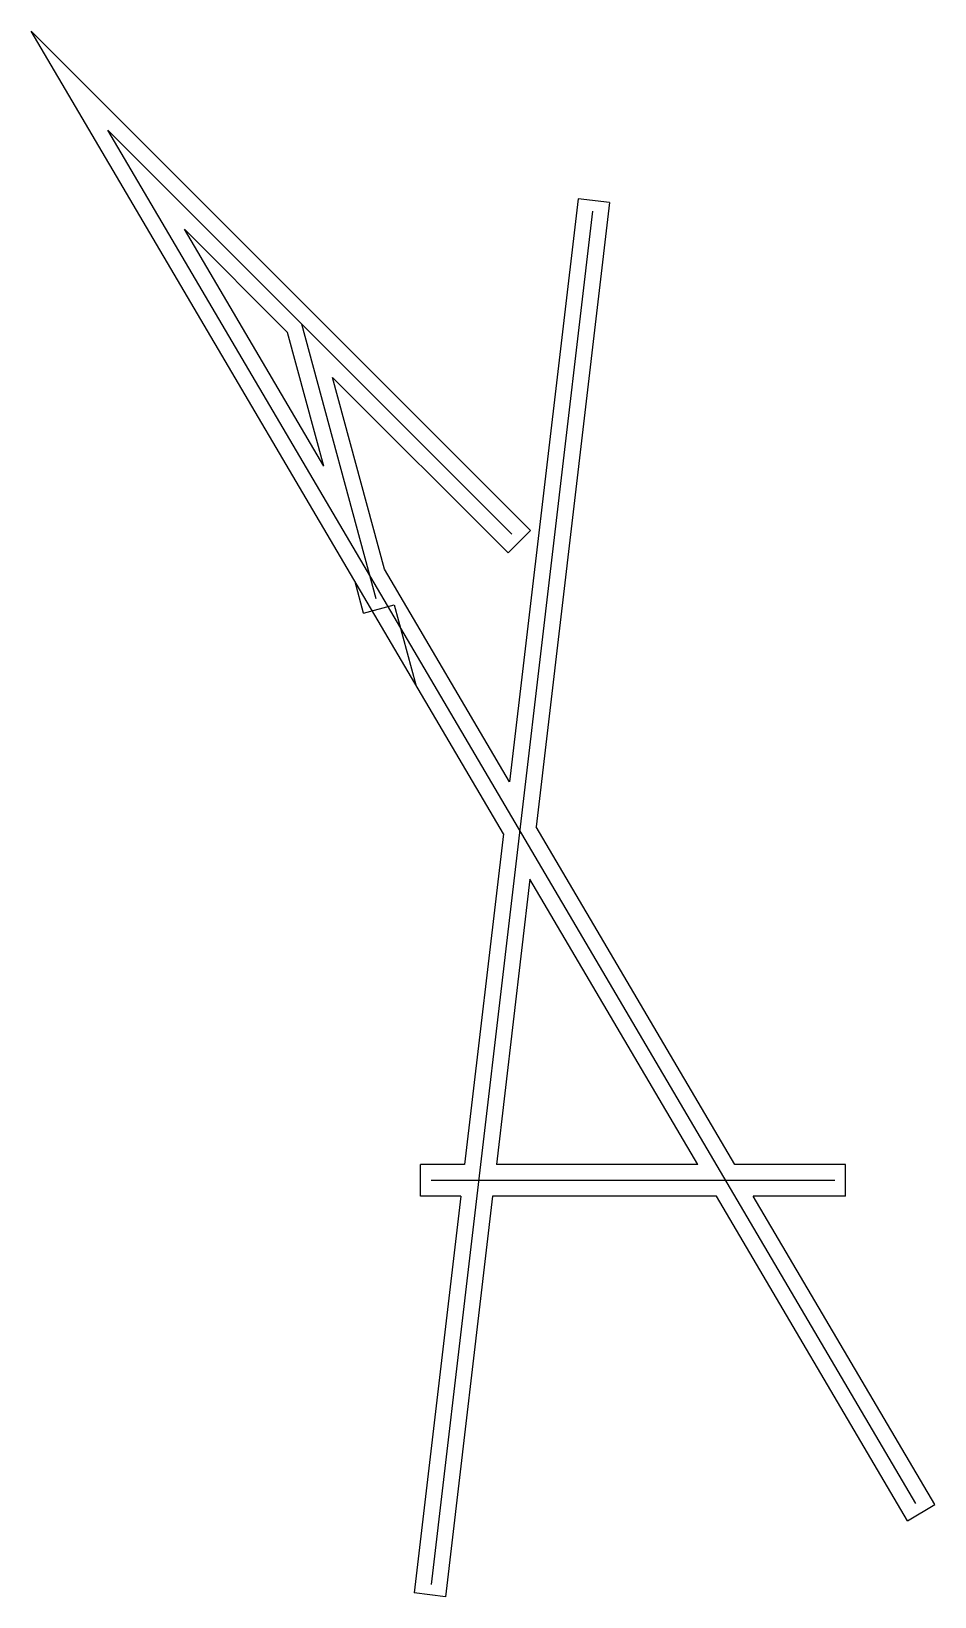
# Model space of a CAD drawing. Units: millimetres at full size, sheet at 1:100. Extents: x -6288 to 10829, y -19030 to 10631.
import ezdxf

# ---------------------------------------------------------------- set-up
doc = ezdxf.new("R2010")
doc.units = ezdxf.units.MM
doc.header["$LTSCALE"] = 100
doc.layers.add('0-0', color=7, linetype='Continuous')

msp = doc.modelspace()

# ---------------------------------------------------------------- linework, layer by layer
at = {"layer": '0-0'}
for p, q in [((3169.9, 1172.8), (-6288.1, 10630.7)), ((2656.7, -4575.4), (-6288.1, 10630.7)), ((2816.3, 1102), (-4836.7, 8755.1)), ((10469.4, -17265.3), (-4836.7, 8755.1)), ((4072.4, 7458.2), (2772.7, -3589.2)), ((4668.3, 7388.1), (4072.4, 7458.2)), ((4346.9, 7224.5), (1285.7, -18795.9)), ((4668.3, 7388.1), (3276.1, -4445.1)), ((-1432, 4926.1), (-3385.4, 6879.5)), ((-746.8, 2393.9), (-3385.4, 6879.5)), ((244.9, -122.4), (-1163.3, 5081.6)), ((-746.8, 2393.9), (-1432, 4926.1)), ((2745.6, 748.5), (-579.8, 4073.9)), ((404.3, 437), (-579.8, 4073.9)), ((2745.6, 748.5), (3169.9, 1172.8)), ((2772.7, -3589.2), (404.3, 437)), ((7.6, -393.9), (-153.8, 202.4)), ((7.6, -393.9), (586.7, -237.1)), ((586.7, -237.1), (997.3, -1754.4)), ((7039.5, -10842.9), (3276.1, -4445.1)), ((2656.7, -4575.4), (1919.3, -10842.9)), ((3160.1, -5431.2), (2523.4, -10842.9)), ((6343.4, -10842.9), (3160.1, -5431.2)), ((1085.7, -11442.9), (1085.7, -10842.9)), ((1919.3, -10842.9), (1085.7, -10842.9)), ((6343.4, -10842.9), (2523.4, -10842.9)), ((9138.8, -10842.9), (7039.5, -10842.9)), ((9138.8, -11442.9), (9138.8, -10842.9)), ((8938.8, -11142.9), (1285.7, -11142.9)), ((1848.7, -11442.9), (964.4, -18959.5)), ((1848.7, -11442.9), (1085.7, -11442.9)), ((2452.8, -11442.9), (1560.3, -19029.6)), ((6696.4, -11442.9), (2452.8, -11442.9)), ((10312.2, -17589.8), (6696.4, -11442.9)), ((10829.4, -17285.6), (7392.5, -11442.9)), ((9138.8, -11442.9), (7392.5, -11442.9)), ((10312.2, -17589.8), (10829.4, -17285.6)), ((1560.3, -19029.6), (964.4, -18959.5))]:
    msp.add_line(p, q, dxfattribs=at)

doc.saveas('drawing.dxf')
